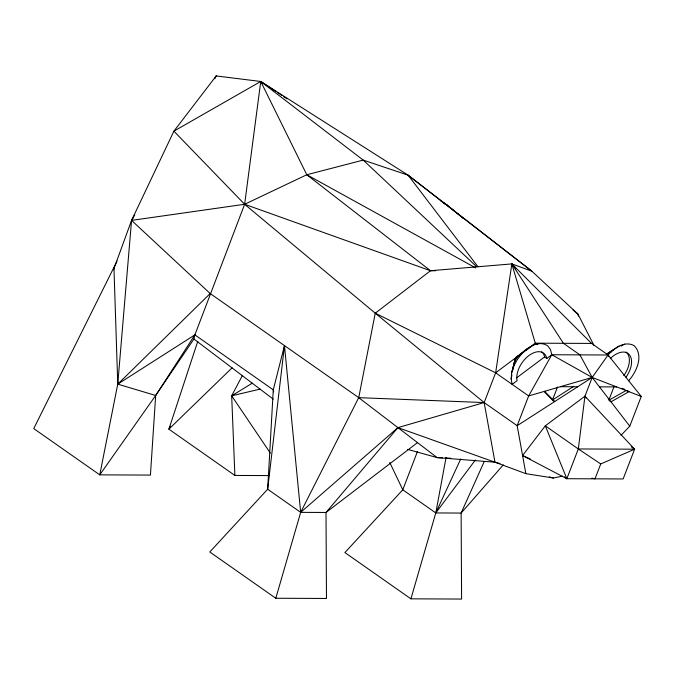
<?xml version="1.0" encoding="UTF-8"?>
<svg xmlns="http://www.w3.org/2000/svg" width="675" height="675" viewBox="0 0 675 675"><rect width="100%" height="100%" fill="white"/><g stroke="black" fill="none" stroke-linecap="round" stroke-linejoin="round"><path stroke-width="1.01" d="M113.56 269.73L131.566 220.387L173.897 131.161L216.186 75.946L260.744 81.472L244.637 204.28L194.881 334.876L155.672 395.483L150.432 475.082L99.765 474.862L33.75 428.591L117.07 261.039M134.764 214.937L131.566 220.387L117.754 384.142L99.765 474.862L155.672 395.483L193.919 339.027L194.881 334.876L273.274 389.829L273.679 391.88M628.611 380.86C636.5 371.933 644.119 355.607 634.087 345.625C624.62 340.495 614.292 348.081 608.074 354.991L551.779 354.746L546.826 358.45A20.123 12.023 -55 0 0 528.896 355.573A20.123 12.023 -55 0 0 517.092 380.675L512.148 384.379L511.127 379.012L511.701 372.735L515.455 357.995C524.129 351.548 535.891 338.335 547.712 345.819L550.488 349.582L551.779 354.746L528.652 395.947L517.168 425.697L525.867 473.673L553.373 478.01L562.452 476.179M275.805 598.252L300.67 512.359L284.462 345.6L267.663 489.223L209.79 551.981L275.805 598.252L326.472 598.472L326 512.468L397.913 427.629L484.161 402.562L517.168 425.697L592.186 377.443L608.074 354.991L591.57 343.423L511.844 263.908L430.498 270.726L244.637 204.28L173.897 131.161L260.744 81.472L408.13 175.188L531.841 271.164L577.927 314.052L594.034 345.524M515.076 361.041L515.455 357.995L523.842 351.894M564.401 476.828L566.84 478.71L623.143 478.955L634.627 449.196L584.947 396.191L545.316 425.824L522.577 455.524L566.84 478.71L578.323 448.959L584.947 396.191L592.186 377.443L579.926 354.864L563.423 343.297L511.844 263.908L495.644 372.811L484.161 402.562L494.977 462.215L525.867 473.673M446.032 457.675L435.788 512.941L410.923 598.835L461.599 599.054L461.126 513.051L484.262 461.489M284.462 345.6L273.274 389.829L267.663 489.223L300.67 512.359L358.729 397.659L375.258 313.192L430.498 270.726L435.67 270.751M511.701 372.735L515.455 357.995L521.986 353.472L527.369 348.595M511.127 379.012L511.945 375.013M512.983 370.01L515.455 357.995L519.024 355.767M197.792 341.288L168.877 429.173L234.883 475.445L269.013 475.588M417.462 451.474L402.781 489.805L344.908 552.563L410.923 598.835M557.499 387.011L552.471 400.03L554.673 401.574L544.531 391.323M614.157 386.328L608.774 400.275L625.885 390.648M631.243 446.825L634.627 449.196L600.733 463.953L594.996 478.828L591.933 478.178M621.042 435.316L629.767 426.187L641.25 396.427L608.074 354.991L608.909 356.484M460.738 458.941L435.788 512.941L402.781 489.805L389.779 462.493M170.243 426.33L168.877 429.173L232.116 367.808M234.883 475.445L231.677 395.812L242.426 375.435M513.835 366.044L517.362 359.446L521.986 353.472M500.015 463.573L494.977 462.215L437.105 457.599L358.729 397.659L210.195 293.541L131.566 220.387L133.194 217.679M475.377 459.996L435.788 512.941L461.126 513.051L503.314 464.873M210.195 293.541L117.754 384.142L155.672 395.483M417.513 442.614L326 512.468L300.67 512.359L397.913 427.629L494.977 462.215M131.566 220.387L244.637 204.28L375.258 313.192L495.644 372.811L535.275 343.178L591.57 343.423M516.544 377.899L544.624 356.906L546.826 358.45M525.521 350.679L533.064 345.195M573.716 386.362L552.471 400.03L544.506 391.973M606.85 353.911L619.009 346.123M194.881 334.876L117.754 384.142L113.94 267.663M606.623 354.105L613.339 349.852M536.861 344.647L538.642 343.533M270.329 453.094L231.677 395.812L252.239 383.198M606.977 354.282L611.39 351.734M621.11 346.132L624.645 344.098M517.337 357.041L515.455 357.995L517.362 359.446M244.637 204.28L306.788 174.749L363.201 160.093L408.13 175.188L531.841 271.164L511.844 263.908L535.275 343.178L536.92 344.334M231.677 395.812L260.002 389.129M560.419 386.691L577.682 386.767M599.442 386.859L616.714 386.935M566.84 478.71L545.316 425.824L578.323 448.959L634.627 449.196M358.729 397.659L484.161 402.562L375.258 313.192M442.353 457.844L437.105 457.599L407.692 449.39M445.508 457.996L450.757 458.241M549.349 476.921L553.373 478.01M622.063 388.319L624.898 389.407M641.25 396.427L592.186 377.443L551.779 354.746M522.577 455.524L530.272 458.966M273.223 399.094L193.919 339.027M443.61 203.183L447.322 205.158L463.447 218.599M275.636 91.344L260.744 81.472L306.788 174.749L475.639 267.891M277.383 92.5L281.77 95.403M283.517 96.567L287.018 98.888M440.311 200.509L447.322 205.158M578.323 448.959L600.733 463.953M627.514 390.656L628.982 391.686L610.976 401.811L609.508 400.79M495.644 372.811L528.652 395.947L592.186 377.443L629.767 426.187M306.788 174.749L430.498 270.726M573.083 310.019L577.927 314.052L578.357 316.094M476.575 266.625L363.201 160.093L260.744 81.472L262.904 83.717M511.844 263.908L516.004 268.625M408.13 175.188L477.993 266.785M584.947 396.191L585.959 397.997M610.158 358.72A20.123 12.023 -55 0 1 629.303 354.67A20.123 12.023 -55 0 1 626.029 377.148M541.73 351.861A20.123 12.023 -55 0 1 544.624 356.906M625.953 352.046A20.123 12.023 -55 0 1 623.827 375.604M216.186 75.946L214.599 78.671L216.186 75.946"/></g></svg>
